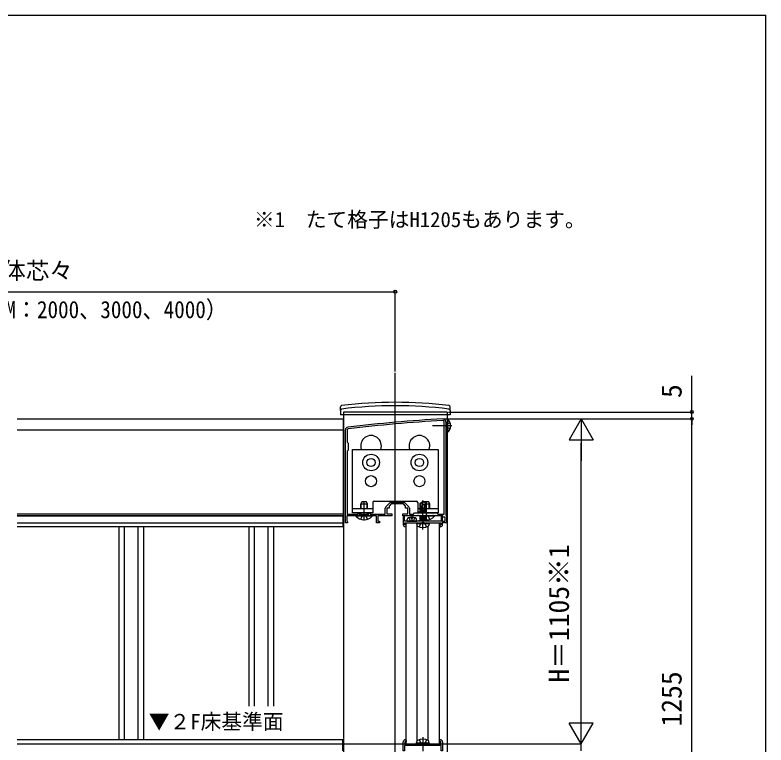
# Model space of a CAD drawing. Units: millimetres, scale not verified. Extents: x -875 to 875, y -1304 to 1297.
# Drawn here: x 332 to 875, y 718 to 1246 of the extents above; entities that cross this region are included whole.
import ezdxf
from ezdxf.enums import TextEntityAlignment as Align

# ---------------------------------------------------------------- set-up
doc = ezdxf.new("R2010")
doc.units = ezdxf.units.MM
doc.header["$LTSCALE"] = 8
for name, color, linetype in [('0-2_USER1', 3, 'Continuous'), ('0-3_YKK_11', 7, 'Continuous'), ('0-5_YKK_12', 2, 'Continuous'), ('0-6_YKK_13', 4, 'Continuous'), ('0-8_YKK_D', 6, 'Continuous'), ('0-9_YKK_ZWAK', 7, 'Continuous')]:
    doc.layers.add(name, color=color, linetype=linetype)
doc.styles.add('ＭＳ ゴシック', font='')
doc.styles.get('ＭＳ ゴシック').set_extended_font_data('MS Gothic')

msp = doc.modelspace()

# ---------------------------------------------------------------- linework, layer by layer
at = {"layer": '0-3_YKK_11'}
for p, q in [((642.181, 885), (642.181, 951.8)), ((600.121, 890.236), (602.945, 893.061)), ((604.006, 893.5), (612.757, 893.5)), ((613.818, 893.061), (616.642, 890.236))]:
    msp.add_line(p, q, dxfattribs=at)
for points in [[(643.381, 951.8), (643.381, 884.3), (643.881, 883.8), (643.881, 878.8), (641.381, 878.8), (641.381, 879.8), (642.881, 879.8), (642.881, 882.8), (641.381, 882.8), (641.381, 883.8), (634.84, 883.8), (634.656, 883.92), (634.107, 883.92), (633.923, 883.8), (629.84, 883.8), (629.656, 883.92), (629.107, 883.92), (628.923, 883.8), (623.84, 883.8), (623.656, 883.92), (623.107, 883.92), (622.923, 883.8), (612.381, 883.8), (612.381, 885.3), (615.881, 885.3), (615.881, 889.3), (614.381, 889.3), (614.381, 890.8), (612.881, 892.3), (608.84, 892.3), (608.656, 892.42), (608.107, 892.42), (607.923, 892.3), (603.881, 892.3), (602.381, 890.8), (602.381, 889.3), (600.881, 889.3), (600.881, 885.3), (604.381, 885.3), (604.381, 883.8)], [(604.381, 883.8), (594.381, 883.8), (594.381, 879.8), (595.381, 879.8), (595.381, 878.8), (593.381, 878.8), (593.381, 883.8), (584.84, 883.8), (584.656, 883.92), (584.107, 883.92), (583.923, 883.8), (571.881, 883.8), (571.881, 880.092), (572.131, 879.796), (572.381, 879.5), (572.381, 878.8), (570.881, 878.8), (570.881, 945.8)], [(572.081, 945.8), (572.081, 937.1), (572.881, 936.3), (572.881, 931.3), (572.081, 930.5), (572.081, 885), (579.981, 885), (579.981, 885.8), (580.881, 885.8), (580.881, 885), (587.881, 885), (587.881, 885.8), (588.781, 885.8), (588.781, 885), (599.681, 885), (599.681, 889.176)], [(617.081, 889.176), (617.081, 885), (620.081, 885), (620.881, 885.8), (636.881, 885.8), (637.681, 885), (642.181, 885)], [(641.081, 877.3), (641.081, 883.8), (640.081, 883.8), (640.081, 880), (635.401, 880), (635.141, 879.85), (634.621, 879.85), (634.361, 880), (627.401, 880), (627.141, 879.85), (626.881, 879.7), (626.621, 879.85), (626.361, 880), (619.401, 880), (619.141, 879.85), (618.621, 879.85), (618.361, 880), (613.681, 880), (613.681, 883.8), (612.681, 883.8), (612.681, 877.3)], [(613.881, 878.8), (626.881, 878.8), (639.881, 878.8), (639.881, 877.3), (639.081, 877.3), (639.081, 876.3), (639.581, 875.8)], [(614.181, 875.8), (614.681, 876.3), (614.681, 877.3), (613.881, 877.3), (613.881, 878.8)], [(641.081, 720.3), (641.081, 713.8), (640.081, 713.8), (640.081, 717.6), (635.401, 717.6), (635.141, 717.75), (634.621, 717.75), (634.361, 717.6), (627.401, 717.6), (627.141, 717.75), (626.881, 717.9), (626.621, 717.75), (626.361, 717.6), (619.401, 717.6), (619.141, 717.75), (618.621, 717.75), (618.361, 717.6), (613.681, 717.6), (613.681, 713.8), (612.681, 713.8), (612.681, 720.3)], [(613.881, 718.8), (626.881, 718.8), (639.881, 718.8), (639.881, 720.3), (639.081, 720.3), (639.081, 721.3), (639.581, 721.8)], [(614.181, 721.8), (614.681, 721.3), (614.681, 720.3), (613.881, 720.3), (613.881, 718.8)]]:
    msp.add_lwpolyline(points, dxfattribs=at)
for centre, radius, start, end in [((694.162, -44.799), 999.996, 93.03159, 96.98007), ((694.162, -44.799), 998.796, 93.03159, 96.98007), ((641.381, 951.8), 2, 359.99999, 93.0316), ((641.381, 951.8), 0.8, 359.99999, 93.03161), ((572.881, 945.8), 2, 96.98007, 179.99999), ((572.881, 945.8), 0.8, 96.98007, 179.99999), ((604.006, 892), 1.5, 90.00002, 135.00001), ((612.757, 892), 1.5, 44.99999, 89.99998), ((601.181, 889.176), 1.5, 134.99999, 179.99998), ((615.581, 889.176), 1.5, 0.00002, 45.00001), ((614.181, 877.3), 1.5, 180.00001, 269.99999), ((639.581, 877.3), 1.5, 270.00001, 359.99999), ((614.181, 720.3), 1.5, 90.00001, 179.99999), ((639.581, 720.3), 1.5, 0.00001, 89.99999)]:
    msp.add_arc(centre, radius, start, end, dxfattribs=at)
at = {"layer": '0-5_YKK_12'}
for p, q in [((606.881, -316.2), (606.881, 987.042)), ((644.381, 958.8), (569.381, 958.8)), ((569.381, 958.8), (569.381, 956.8)), ((569.381, 956.8), (569.381, 707.8)), ((644.381, 958.8), (644.381, 956.8)), ((644.381, 956.8), (644.381, 479.382)), ((333.381, 953.8), (569.381, 953.8)), ((333.381, 945.8), (569.381, 945.8)), ((333.381, 885.3), (569.381, 885.3)), ((333.381, 883.8), (569.381, 883.8)), ((568.881, 883.8), (333.381, 883.8)), ((568.881, 875.8), (333.381, 875.8)), ((406.881, 875.8), (406.881, 721.8)), ((410.939, 875.8), (410.939, 721.8)), ((420.824, 875.8), (420.824, 721.8)), ((424.882, 875.8), (424.882, 721.8)), ((500.881, 875.8), (500.881, 746.08)), ((504.939, 875.8), (504.939, 746.08)), ((514.824, 875.8), (514.824, 746.08)), ((518.882, 875.8), (518.882, 746.08)), ((614.881, 718.8), (614.881, 878.8)), ((614.881, 878.8), (638.881, 878.8)), ((622.846, 721.167), (622.846, 876.433)), ((630.717, 721.3), (630.717, 876.3)), ((638.881, 718.8), (638.881, 878.8)), ((568.881, 721.8), (333.381, 721.8)), ((333.381, 718.8), (741.381, 718.8)), ((568.881, 713.8), (568.881, 721.8)), ((614.881, 718.8), (638.881, 718.8))]:
    msp.add_line(p, q, dxfattribs=at)
for points in [[(333.381, 878.8), (569.381, 878.8), (569.381, 953.8)], [(568.881, 883.8), (568.881, 878.8), (568.881, 875.8)]]:
    msp.add_lwpolyline(points, dxfattribs=at)
for centre in [(589.382, 934.3), (624.381, 934.3)]:
    msp.add_arc(centre, 7.5, 340.52879, 199.47121, dxfattribs=at)
at = {"layer": '0-6_YKK_13'}
for p, q in [((567.181, 959.8), (567.228, 962.467)), ((646.581, 959.8), (646.535, 962.467)), ((567.181, 959.8), (567.234, 956.8)), ((646.529, 956.8), (567.234, 956.8)), ((646.581, 959.8), (646.529, 956.8)), ((644.381, 953.55), (644.381, 944.05)), ((644.609, 953.55), (644.381, 953.55)), ((646.49, 950.95), (644.474, 949.945)), ((644.609, 953.55), (644.609, 944.05)), ((647.881, 948.8), (633.828, 948.8)), ((644.474, 949.945), (643.865, 948.8)), ((644.474, 947.655), (643.865, 948.8)), ((646.49, 946.65), (644.474, 947.655)), ((644.609, 944.05), (644.381, 944.05)), ((582.681, 893.8), (581.881, 892.1)), ((581.881, 888.7), (581.881, 892.1)), ((586.881, 892.1), (581.881, 892.1)), ((582.314, 888.7), (582.314, 893.02)), ((586.081, 893.8), (582.681, 893.8)), ((584.381, 880.3), (584.381, 894.3)), ((586.881, 892.1), (586.081, 893.8)), ((586.448, 888.7), (586.448, 893.02)), ((586.881, 888.7), (586.881, 892.1)), ((591.631, 894.3), (622.131, 894.3)), ((623.131, 893.3), (623.131, 885.8)), ((624.88, 892.871), (626.705, 894.102)), ((624.88, 889.018), (624.88, 892.871)), ((624.88, 892.871), (625.234, 892.683)), ((625.3, 887.499), (626.705, 893.676)), ((625.811, 887.62), (626.881, 892.329)), ((627.058, 894.102), (626.705, 894.102)), ((626.705, 893.676), (626.705, 894.102)), ((626.881, 873.856), (626.881, 894.929)), ((626.881, 892.329), (626.881, 894.102)), ((626.881, 892.329), (627.058, 894.102)), ((628.882, 892.871), (627.058, 894.102)), ((627.681, 893.8), (627.639, 893.71)), ((631.081, 893.8), (627.681, 893.8)), ((627.705, 891.865), (628.882, 892.871)), ((628.882, 889.428), (628.882, 892.871)), ((631.881, 892.1), (628.882, 892.1)), ((629.381, 880.3), (629.381, 894.3)), ((631.881, 892.1), (631.081, 893.8)), ((631.448, 888.7), (631.448, 893.02)), ((631.881, 888.7), (631.881, 892.1)), ((590.631, 888.7), (575.881, 888.7)), ((581.881, 885), (581.881, 885.8)), ((582.314, 885), (582.314, 885.8)), ((586.448, 885), (586.448, 885.8)), ((586.881, 885), (586.881, 885.8)), ((637.881, 888.7), (623.131, 888.7)), ((624.41, 887.098), (629.353, 887.922)), ((629.353, 887.804), (624.41, 886.98)), ((624.41, 886.98), (624.41, 887.098)), ((624.41, 886.98), (625.057, 886.607)), ((624.527, 888.814), (625.234, 888.951)), ((624.527, 888.56), (624.527, 888.814)), ((624.527, 888.56), (625.234, 888.677)), ((624.527, 888.56), (625.057, 888.255)), ((624.88, 889.511), (625.234, 889.511)), ((625.057, 888.255), (625.237, 888.295)), ((625.057, 887.472), (625.057, 888.255)), ((625.057, 886.607), (628.706, 887.431)), ((625.057, 885.824), (625.057, 886.607)), ((625.816, 887.643), (628.706, 888.296)), ((626.004, 888.468), (628.706, 889.079)), ((626.083, 888.817), (629.118, 889.316)), ((626.154, 889.13), (628.115, 889.511)), ((626.241, 889.511), (628.882, 889.511)), ((626.508, 885.8), (629.353, 886.274)), ((629.353, 886.157), (627.214, 885.8)), ((629.118, 889.316), (628.706, 889.079)), ((628.706, 888.296), (628.706, 889.079)), ((629.353, 887.922), (628.706, 888.296)), ((629.353, 887.804), (628.706, 887.431)), ((628.706, 886.648), (628.706, 887.431)), ((629.353, 886.274), (628.706, 886.648)), ((629.353, 886.157), (628.706, 885.783)), ((628.882, 889.428), (629.118, 889.316)), ((629.353, 887.804), (629.353, 887.922)), ((629.353, 886.157), (629.353, 886.274)), ((578.481, 883.8), (590.281, 883.8)), ((578.481, 883.552), (578.481, 883.8)), ((590.281, 883.552), (578.481, 883.552)), ((581.881, 881.217), (583.236, 883.935)), ((584.381, 884.544), (583.236, 883.935)), ((584.381, 884.544), (585.526, 883.935)), ((586.881, 881.217), (585.526, 883.935)), ((590.281, 883.552), (590.281, 883.8)), ((615.388, 880), (615.486, 881.119)), ((615.388, 880), (622.388, 880)), ((618.463, 881.7), (618.463, 882.59)), ((619.313, 881.7), (618.463, 881.7)), ((618.888, 883.583), (618.888, 880)), ((619.313, 882.59), (619.313, 881.7)), ((622.388, 880), (622.29, 881.119)), ((624.41, 883.685), (624.41, 883.802)), ((625.101, 883.8), (624.41, 883.685)), ((624.41, 883.685), (625.057, 883.311)), ((624.41, 882.155), (629.353, 882.979)), ((629.353, 882.861), (624.41, 882.037)), ((624.41, 882.037), (624.41, 882.155)), ((624.41, 882.037), (625.057, 881.663)), ((624.41, 880.507), (629.353, 881.331)), ((629.353, 881.213), (624.41, 880.389)), ((624.41, 880.507), (625.057, 880.88)), ((624.41, 880.389), (624.41, 880.507)), ((624.41, 880.389), (625.057, 880.015)), ((625.057, 883.311), (627.223, 883.8)), ((625.057, 882.528), (625.057, 883.311)), ((625.057, 881.663), (628.706, 882.487)), ((625.057, 880.88), (628.706, 881.704)), ((625.057, 880.88), (625.057, 881.663)), ((625.057, 880.015), (628.706, 880.839)), ((625.057, 880), (625.057, 880.015)), ((628.706, 880.057), (628.518, 880)), ((628.706, 883.352), (628.706, 883.8)), ((635.281, 883.552), (628.706, 883.552)), ((629.353, 882.979), (628.706, 883.352)), ((629.353, 882.861), (628.706, 882.487)), ((628.706, 881.704), (628.706, 882.487)), ((629.353, 881.331), (628.706, 881.704)), ((629.353, 881.213), (628.706, 880.839)), ((628.706, 880.057), (628.706, 880.839)), ((628.804, 880), (628.706, 880.057)), ((628.923, 883.8), (635.281, 883.8)), ((629.353, 882.861), (629.353, 882.979)), ((629.353, 881.213), (629.353, 881.331)), ((629.381, 884.544), (630.526, 883.935)), ((631.881, 881.217), (630.526, 883.935)), ((635.281, 883.552), (635.281, 883.8)), ((622.277, 878.211), (622.381, 878.8)), ((622.277, 878.211), (622.479, 877.064)), ((622.277, 878.211), (631.486, 878.211)), ((622.381, 878.8), (631.382, 878.8)), ((631.486, 878.211), (631.284, 877.064)), ((631.486, 878.211), (631.382, 878.8)), ((626.881, 723.744), (626.881, 713.5)), ((622.277, 719.389), (622.479, 720.536)), ((631.486, 719.389), (622.277, 719.389)), ((622.277, 719.389), (622.381, 718.8)), ((631.382, 718.8), (622.381, 718.8)), ((631.486, 719.389), (631.284, 720.536)), ((631.486, 719.389), (631.382, 718.8))]:
    msp.add_line(p, q, dxfattribs=at)
for points in [[(575.881, 885.8), (575.881, 931.8), (637.881, 931.8), (637.881, 885.8), (623.131, 885.8)], [(590.631, 893.3), (590.631, 885.8), (575.881, 885.8)], [(625.234, 887.685), (625.234, 892.683), (626.705, 893.676)], [(626.881, 892.455), (627.705, 891.865), (627.941, 889.511)], [(624.41, 887.098), (625.057, 887.472), (625.283, 887.523)], [(624.527, 888.814), (625.057, 889.12), (625.234, 889.16)], [(625.015, 885.8), (625.057, 885.824), (628.706, 886.648)], [(616.788, 882.352), (617.743, 880.436), (618.888, 879.827)], [(620.988, 882.352), (620.033, 880.436), (618.888, 879.827)], [(624.41, 882.155), (625.057, 882.528), (628.706, 883.352)], [(624.174, 875.764), (625.534, 878.491), (626.881, 879.207)], [(629.589, 875.764), (628.229, 878.491), (626.881, 879.207)], [(624.174, 721.836), (625.534, 719.109), (626.881, 718.393)], [(629.589, 721.836), (628.229, 719.109), (626.881, 718.393)]]:
    msp.add_lwpolyline(points, dxfattribs=at)
for centre, radius in [((589.381, 922.3), 6), ((589.381, 922.3), 3), ((624.381, 922.3), 6), ((624.381, 922.3), 3), ((589.381, 908.8), 4), ((624.381, 908.8), 4)]:
    msp.add_circle(centre, radius, dxfattribs=at)
for centre, radius, start, end in [((568.228, 962.449), 1, 96.9597, 179), ((606.881, 645.8), 317.528, 82.97773, 97.02227), ((606.881, 645.8), 320, 83.0403, 96.9597), ((645.535, 962.449), 1, 1, 83.0403), ((568.184, 959.953), 1, 97.02227, 179), ((645.579, 959.953), 1, 1, 82.97773), ((640.781, 948.8), 6.1, 308.85935, 51.14065), ((591.631, 893.3), 1, 90, 180), ((622.131, 893.3), 1, 0, 90), ((625.526, 887.685), 0.292, 180, 347.19096), ((584.381, 888.5), 7.7, 219.98312, 320.01688), ((616.781, 881.006), 1.3, 105.88085, 175), ((618.888, 873.6), 9, 92.70664, 105.88085), ((618.888, 873.6), 9, 74.11915, 87.29336), ((620.995, 881.006), 1.3, 5, 74.11915), ((629.381, 888.5), 7.7, 265.73083, 320.01688), ((623.523, 877.248), 1.059, 190, 239.36409), ((626.881, 882.92), 7.651, 239.36409, 300.63591), ((630.24, 877.248), 1.059, 300.63591, 350), ((623.523, 720.352), 1.059, 120.63591, 170), ((626.881, 714.68), 7.651, 59.36409, 120.63591), ((630.24, 720.352), 1.059, 10, 59.36409)]:
    msp.add_arc(centre, radius, start, end, dxfattribs=at)
at = {"layer": '0-8_YKK_D'}
for p, q in [((84.881, 1045.8), (606.881, 1045.8)), ((606.881, 988.042), (606.881, 1046.8)), ((821.381, 958.8), (821.381, 984.991)), ((645.381, 958.8), (822.381, 958.8)), ((821.381, 953.8), (821.381, 958.8)), ((642.381, 953.8), (822.381, 953.8)), ((642.381, 953.8), (822.381, 953.8)), ((642.381, 953.8), (742.381, 953.8)), ((741.381, 953.8), (732.631, 938.645)), ((741.381, 953.8), (750.131, 938.645)), ((741.381, 953.8), (741.381, 923.489)), ((821.381, 568.8), (821.381, 953.8)), ((821.381, 953.8), (821.381, 949.5)), ((732.631, 938.645), (750.131, 938.645)), ((741.381, 736.3), (741.381, 936.3)), ((741.381, 718.8), (741.381, 749.111)), ((741.381, 718.8), (732.631, 733.955)), ((750.131, 733.955), (732.631, 733.955)), ((741.381, 718.8), (750.131, 733.955)), ((741.381, 718.8), (741.381, 723.1)), ((741.381, 713.8), (741.381, 718.8)), ((741.381, 713.8), (741.381, 718.8))]:
    msp.add_line(p, q, dxfattribs=at)
for centre in [(606.881, 1045.8), (821.381, 958.8), (821.381, 953.8), (821.381, 953.8)]:
    msp.add_circle(centre, 1.075, dxfattribs=at)
at = {"layer": '0-9_YKK_ZWAK'}
msp.add_line((-875, 1245.8), (875, 1245.8), dxfattribs=at)
msp.add_lwpolyline([(-875, -1304.2), (875, -1304.2), (875, 1245.8)], dxfattribs=at)

# ---------------------------------------------------------------- texts
at = {"layer": '0-2_USER1', "style": 'ＭＳ ゴシック'}
for s, p in [('※1\u3000たて格子はH1205もあります。', (504.634, 1089.156)), ('▼２F床基準面', (428.608, 726.196))]:
    msp.add_text(s, height=11, dxfattribs=at).set_placement(p, align=Align.BOTTOM_LEFT)
at = {"layer": '0-8_YKK_D', "style": 'ＭＳ ゴシック'}
msp.add_text('L1＝躯体芯々', height=12.46, dxfattribs=at).set_placement((271.796, 1051.022), align=Align.BOTTOM_LEFT)
at = {"layer": '0-8_YKK_D', "style": 'ＭＳ ゴシック', "width": 0.9}
msp.add_text('（関東間：1820、2730、3640、MM：2000、3000、4000）', height=12.46, dxfattribs=at).set_placement((103.298, 1022.902), align=Align.BOTTOM_LEFT)
at = {"layer": '0-8_YKK_D', "style": 'ＭＳ ゴシック'}
for s, p in [('5', (818.381, 968.923)), ('H＝1105※1', (736.904, 763.232)), ('1255', (818.381, 731.414))]:
    msp.add_text(s, height=14.66, rotation=90, dxfattribs=at).set_placement(p, align=Align.BOTTOM_LEFT)

doc.saveas('drawing.dxf')
